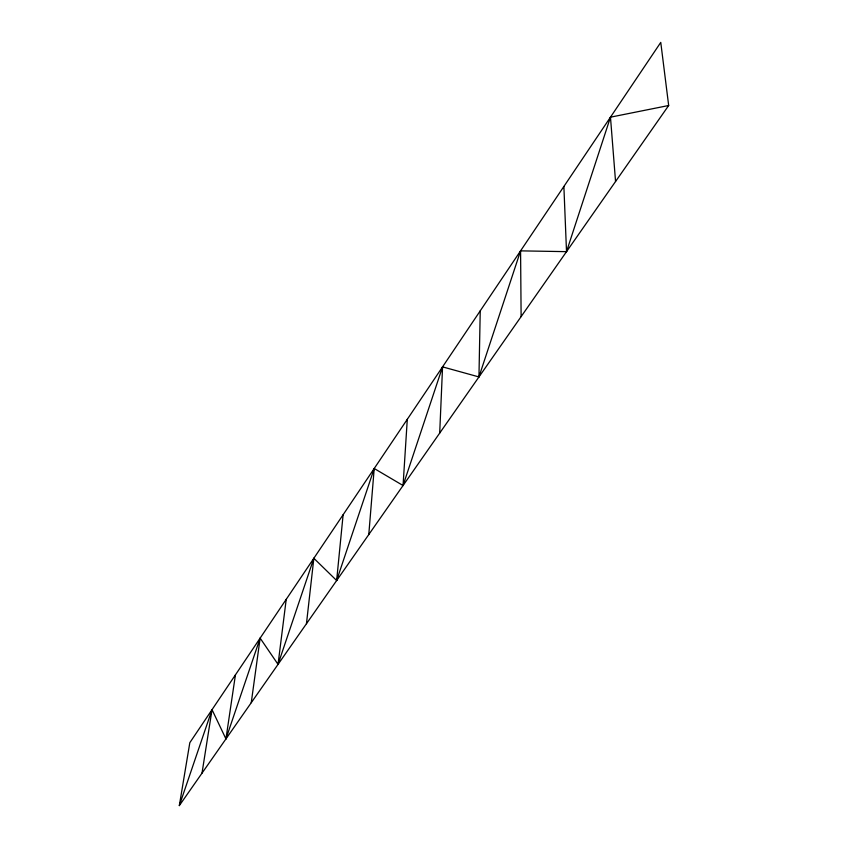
<?xml version="1.0" encoding="UTF-8"?>
<svg xmlns="http://www.w3.org/2000/svg" width="848" height="848" viewBox="0 0 848 848"><rect width="100%" height="100%" fill="white"/><g stroke="black" fill="none" stroke-linecap="round" stroke-linejoin="round"><path stroke-width="1.27" d="M179.331 805.6L189.825 742.689L660.762 42.4L668.669 105.512L179.331 805.6L212.032 709.67L225.939 738.915L260.135 638.141L278.038 664.376L313.845 558.281L336.645 580.53L374.212 468.509L403.054 485.522L442.561 366.877L478.95 376.936L480.233 310.845M439.699 433.095L442.561 366.877M403.054 485.522L407.294 419.315M368.785 534.558L374.212 468.509M336.645 580.53L343.122 514.747M306.457 623.725L313.845 558.281M278.038 664.376L286.221 599.345M251.252 702.706L260.135 638.141M225.939 738.915L235.437 674.86M202.004 773.153L212.032 709.67M478.95 376.936L520.577 250.86L566.517 251.655L610.475 117.172L668.669 105.512M610.475 117.172L615.553 181.504M563.878 186.475L566.517 251.655M520.577 250.86L521.117 316.611"/></g></svg>
